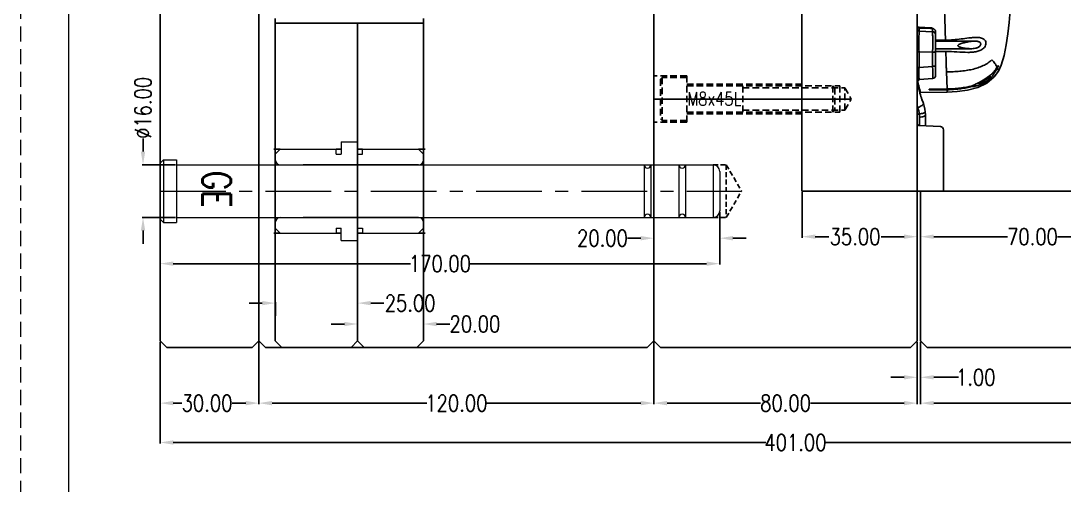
# Model space of a CAD drawing. Header units: millimetres. Extents: x 21466 to 22834, y -21631 to -20664.
# Drawn here: x 21465.5 to 21782.5, y -21172.4 to -21031.3 of the extents above; entities that cross this region are included whole.
import ezdxf

# ---------------------------------------------------------------- set-up
doc = ezdxf.new("R2010")
doc.units = ezdxf.units.MM
doc.header["$LTSCALE"] = 8
for name, pattern in [('CENTER', [2, 1.25, -0.25, 0.25, -0.25]), ('CENTER2', [1.125, 0.75, -0.125, 0.125, -0.125]), ('DASHED', [0.75, 0.5, -0.25]), ('HIDDEN', [0.375, 0.25, -0.125]), ('HIDDEN2', [0.1875, 0.125, -0.0625])]:
    doc.linetypes.add(name, pattern=pattern)
doc.layers.get('DEFPOINTS').update_dxf_attribs({"color": 6})
for name, color, linetype in [('A', 7, 'Continuous'), ('Cav-cor', 30, 'Continuous'), ('GE', 214, 'Continuous'), ('Layer3', 3, 'Continuous'), ('PRODUCT', 1, 'Continuous'), ('SCREW', 52, 'HIDDEN')]:
    doc.layers.add(name, color=color, linetype=linetype)
doc.layers.add('dim', color=3, linetype='Continuous', lineweight=15)
doc.layers.add('MBOM-ASSIS-LAYER', color=71, linetype='Continuous', lineweight=9)
doc.styles.add('ROMANC', font='RomanC.ttf', dxfattribs={"width": 0.8, "height": 7})
doc.styles.add('ROMANS', font='ROMANS.shx', dxfattribs={"height": 5, "bigfont": 'chineset.shx'})
doc.styles.get("Standard").update_dxf_attribs({"font": 'txt.shx', "width": 0.8, "bigfont": 'chineset.shx'})
doc.dimstyles.new('ISO-25', dxfattribs={"dimtxt": 5, "dimasz": 4, "dimexe": 0.3, "dimexo": 0.3, "dimtad": 0, "dimzin": 1, "dimdsep": 46, "dimtxsty": 'Standard', "dimcen": 0, "dimclrd": 3, "dimclre": 3, "dimclrt": 3, "dimazin": 0, "dimtfac": 1, "dimtofl": 0, "dimtmove": 0, "dimatfit": 0, "dimfxl": 0, "dimarcsym": 0})

# ---------------------------------------------------------------- blocks, each defined once
blk = doc.blocks.new('*D25732')
at = {"layer": 'DEFPOINTS', "color": 0}
for p in [(21657.84, -21128.53), (21737.84, -21128.53), (21737.84, -21147.45)]:
    blk.add_point(p, dxfattribs=at)
at = {"layer": 'dim', "color": 3, "lineweight": -2}
for p, q in [((21657.84, -21128.83), (21657.84, -21147.75)), ((21737.84, -21128.83), (21737.84, -21147.75)), ((21661.84, -21147.45), (21690.21, -21147.45)), ((21733.84, -21147.45), (21705.46, -21147.45))]:
    blk.add_line(p, q, dxfattribs=at)
at = {"layer": 'dim', "color": 3}
for points in [[(21661.84, -21146.78), (21661.84, -21148.12), (21657.84, -21147.45)], [(21733.84, -21148.12), (21733.84, -21146.78), (21737.84, -21147.45)]]:
    blk.add_solid(points, dxfattribs=at)
at = {"layer": 'dim', "color": 3, "insert": (21697.84, -21147.45), "char_height": 5, "attachment_point": 5}
blk.add_mtext('80.00', dxfattribs=at)
blk = doc.blocks.new('*D25733')
at = {"layer": 'DEFPOINTS', "color": 0}
for p in [(21507.84, -21128.53), (21537.84, -21128.53), (21537.84, -21147.45)]:
    blk.add_point(p, dxfattribs=at)
at = {"layer": 'dim', "color": 3, "lineweight": -2}
for p, q in [((21507.84, -21128.83), (21507.84, -21147.75)), ((21537.84, -21128.83), (21537.84, -21147.75)), ((21511.84, -21147.45), (21514.46, -21147.45)), ((21533.84, -21147.45), (21529.71, -21147.45))]:
    blk.add_line(p, q, dxfattribs=at)
at = {"layer": 'dim', "color": 3}
for points in [[(21511.84, -21146.78), (21511.84, -21148.12), (21507.84, -21147.45)], [(21533.84, -21148.12), (21533.84, -21146.78), (21537.84, -21147.45)]]:
    blk.add_solid(points, dxfattribs=at)
at = {"layer": 'dim', "color": 3, "insert": (21522.09, -21147.45), "char_height": 5, "attachment_point": 5}
blk.add_mtext('30.00', dxfattribs=at)
blk = doc.blocks.new('*D25734')
at = {"layer": 'DEFPOINTS', "color": 0}
for p in [(21567.84, -21116.88), (21587.84, -21115.86), (21587.84, -21123.41)]:
    blk.add_point(p, dxfattribs=at)
at = {"layer": 'dim', "color": 3, "lineweight": -2}
for p, q in [((21567.84, -21117.18), (21567.84, -21123.71)), ((21587.84, -21116.16), (21587.84, -21123.71)), ((21563.84, -21123.41), (21559.84, -21123.41)), ((21591.84, -21123.41), (21595.84, -21123.41))]:
    blk.add_line(p, q, dxfattribs=at)
at = {"layer": 'dim', "color": 3}
for points in [[(21563.84, -21124.08), (21563.84, -21122.75), (21567.84, -21123.41)], [(21591.84, -21122.75), (21591.84, -21124.08), (21587.84, -21123.41)]]:
    blk.add_solid(points, dxfattribs=at)
at = {"layer": 'dim', "color": 3, "insert": (21603.46, -21123.41), "char_height": 5, "attachment_point": 5}
blk.add_mtext('20.00', dxfattribs=at)
blk = doc.blocks.new('*D25735')
at = {"layer": 'DEFPOINTS', "color": 0}
for p in [(21537.84, -21128.53), (21657.84, -21128.53), (21657.84, -21147.45)]:
    blk.add_point(p, dxfattribs=at)
at = {"layer": 'dim', "color": 3, "lineweight": -2}
for p, q in [((21537.84, -21128.83), (21537.84, -21147.75)), ((21657.84, -21128.83), (21657.84, -21147.75)), ((21541.84, -21147.45), (21588.88, -21147.45)), ((21653.84, -21147.45), (21606.79, -21147.45))]:
    blk.add_line(p, q, dxfattribs=at)
at = {"layer": 'dim', "color": 3}
for points in [[(21541.84, -21146.78), (21541.84, -21148.12), (21537.84, -21147.45)], [(21653.84, -21148.12), (21653.84, -21146.78), (21657.84, -21147.45)]]:
    blk.add_solid(points, dxfattribs=at)
at = {"layer": 'dim', "color": 3, "insert": (21597.84, -21147.45), "char_height": 5, "attachment_point": 5}
blk.add_mtext('120.00', dxfattribs=at)
blk = doc.blocks.new('*D25736')
at = {"layer": 'DEFPOINTS', "color": 0}
for p in [(21738.84, -21128.53), (21858.84, -21128.53), (21858.84, -21147.45)]:
    blk.add_point(p, dxfattribs=at)
at = {"layer": 'dim', "color": 3, "lineweight": -2}
for p, q in [((21738.84, -21128.83), (21738.84, -21147.75)), ((21858.84, -21128.83), (21858.84, -21147.75)), ((21742.84, -21147.45), (21789.88, -21147.45)), ((21854.84, -21147.45), (21807.79, -21147.45))]:
    blk.add_line(p, q, dxfattribs=at)
at = {"layer": 'dim', "color": 3}
for points in [[(21742.84, -21146.78), (21742.84, -21148.12), (21738.84, -21147.45)], [(21854.84, -21148.12), (21854.84, -21146.78), (21858.84, -21147.45)]]:
    blk.add_solid(points, dxfattribs=at)
at = {"layer": 'dim', "color": 3, "insert": (21798.84, -21147.45), "char_height": 5, "attachment_point": 5}
blk.add_mtext('120.00', dxfattribs=at)
blk = doc.blocks.new('*D25739')
at = {"layer": 'DEFPOINTS', "color": 0}
for p in [(21702.84, -21083.03), (21737.84, -21083.03), (21702.84, -21096.87)]:
    blk.add_point(p, dxfattribs=at)
at = {"layer": 'dim', "color": 3, "lineweight": -2}
for p, q in [((21702.84, -21083.33), (21702.84, -21097.17)), ((21737.84, -21083.33), (21737.84, -21097.17)), ((21706.84, -21096.87), (21711, -21096.87)), ((21733.84, -21096.87), (21726.91, -21096.87))]:
    blk.add_line(p, q, dxfattribs=at)
at = {"layer": 'dim', "color": 3}
for points in [[(21706.84, -21096.2), (21706.84, -21097.54), (21702.84, -21096.87)], [(21733.84, -21097.54), (21733.84, -21096.2), (21737.84, -21096.87)]]:
    blk.add_solid(points, dxfattribs=at)
at = {"layer": 'dim', "color": 3, "insert": (21718.96, -21096.87), "char_height": 5, "attachment_point": 5}
blk.add_mtext('35.00', dxfattribs=at)
blk = doc.blocks.new('*D25740')
at = {"layer": 'DEFPOINTS', "color": 0}
for p in [(21738.84, -21083.03), (21808.84, -21083.03), (21808.84, -21096.87)]:
    blk.add_point(p, dxfattribs=at)
at = {"layer": 'dim', "color": 3, "lineweight": -2}
for p, q in [((21738.84, -21083.33), (21738.84, -21097.17)), ((21808.84, -21083.33), (21808.84, -21097.17)), ((21742.84, -21096.87), (21765.24, -21096.87)), ((21804.84, -21096.87), (21780.49, -21096.87))]:
    blk.add_line(p, q, dxfattribs=at)
at = {"layer": 'dim', "color": 3}
for points in [[(21742.84, -21096.2), (21742.84, -21097.54), (21738.84, -21096.87)], [(21804.84, -21097.54), (21804.84, -21096.2), (21808.84, -21096.87)]]:
    blk.add_solid(points, dxfattribs=at)
at = {"layer": 'dim', "color": 3, "insert": (21772.86, -21096.87), "char_height": 5, "attachment_point": 5}
blk.add_mtext('70.00', dxfattribs=at)
blk = doc.blocks.new('*D25741')
at = {"layer": 'DEFPOINTS', "color": 0}
for p in [(21737.84, -21128.53), (21738.84, -21128.53), (21737.84, -21139.6)]:
    blk.add_point(p, dxfattribs=at)
at = {"layer": 'dim', "color": 3, "lineweight": -2}
for p, q in [((21737.84, -21128.83), (21737.84, -21139.9)), ((21738.84, -21128.83), (21738.84, -21139.9)), ((21733.84, -21139.6), (21729.84, -21139.6)), ((21742.84, -21139.6), (21750.34, -21139.6))]:
    blk.add_line(p, q, dxfattribs=at)
at = {"layer": 'dim', "color": 3}
for points in [[(21733.84, -21140.27), (21733.84, -21138.94), (21737.84, -21139.6)], [(21742.84, -21138.94), (21742.84, -21140.27), (21738.84, -21139.6)]]:
    blk.add_solid(points, dxfattribs=at)
at = {"layer": 'dim', "color": 3, "insert": (21755.63, -21139.6), "char_height": 5, "attachment_point": 5}
blk.add_mtext('1.00', dxfattribs=at)
blk = doc.blocks.new('*D25742')
at = {"layer": 'DEFPOINTS', "color": 0}
for p in [(21507.84, -21128.53), (21908.84, -21128.53), (21507.84, -21159.41)]:
    blk.add_point(p, dxfattribs=at)
at = {"layer": 'dim', "color": 3, "lineweight": -2}
for p, q in [((21507.84, -21128.83), (21507.84, -21159.71)), ((21908.84, -21128.83), (21908.84, -21159.71)), ((21511.84, -21159.41), (21691.88, -21159.41)), ((21904.84, -21159.41), (21709.79, -21159.41))]:
    blk.add_line(p, q, dxfattribs=at)
at = {"layer": 'dim', "color": 3}
for points in [[(21511.84, -21158.75), (21511.84, -21160.08), (21507.84, -21159.41)], [(21904.84, -21160.08), (21904.84, -21158.75), (21908.84, -21159.41)]]:
    blk.add_solid(points, dxfattribs=at)
at = {"layer": 'dim', "color": 3, "insert": (21700.84, -21159.41), "char_height": 5, "attachment_point": 5}
blk.add_mtext('401.00', dxfattribs=at)
blk = doc.blocks.new('*D25743')
at = {"layer": 'DEFPOINTS', "color": 0}
for p in [(21567.84, -21117.06), (21542.84, -21121.22), (21567.84, -21121.22)]:
    blk.add_point(p, dxfattribs=at)
at = {"layer": 'dim', "color": 3, "lineweight": -2}
for p, q in [((21538.84, -21117.06), (21534.84, -21117.06)), ((21542.84, -21120.92), (21542.84, -21116.76)), ((21567.84, -21120.92), (21567.84, -21116.76)), ((21571.84, -21117.06), (21575.84, -21117.06))]:
    blk.add_line(p, q, dxfattribs=at)
at = {"layer": 'dim', "color": 3}
for points in [[(21538.84, -21117.73), (21538.84, -21116.39), (21542.84, -21117.06)], [(21571.84, -21116.39), (21571.84, -21117.73), (21567.84, -21117.06)]]:
    blk.add_solid(points, dxfattribs=at)
at = {"layer": 'dim', "color": 3, "insert": (21583.79, -21117.06), "char_height": 5, "attachment_point": 5}
blk.add_mtext('25.00', dxfattribs=at)
blk = doc.blocks.new('*D25782')
at = {"layer": 'DEFPOINTS', "color": 0}
for p in [(21502.64, -21075.03), (21512.84, -21075.03), (21512.84, -21091.03)]:
    blk.add_point(p, dxfattribs=at)
at = {"layer": 'dim', "color": 3, "lineweight": -2}
for p, q in [((21502.64, -21071.03), (21502.64, -21067.03)), ((21512.54, -21075.03), (21502.34, -21075.03)), ((21512.54, -21091.03), (21502.34, -21091.03)), ((21502.64, -21095.03), (21502.64, -21099.03))]:
    blk.add_line(p, q, dxfattribs=at)
at = {"layer": 'dim', "color": 3}
for points in [[(21501.97, -21071.03), (21503.31, -21071.03), (21502.64, -21075.03)], [(21503.31, -21095.03), (21501.97, -21095.03), (21502.64, -21091.03)]]:
    blk.add_solid(points, dxfattribs=at)
at = {"layer": 'dim', "color": 3, "insert": (21502.64, -21057.74), "char_height": 5, "attachment_point": 5, "rotation": 90}
blk.add_mtext('%%c16.00', dxfattribs=at)
blk = doc.blocks.new('*D25783')
at = {"layer": 'DEFPOINTS', "color": 0}
for p in [(21677.84, -21089.03), (21507.84, -21091.53), (21677.84, -21105.07)]:
    blk.add_point(p, dxfattribs=at)
at = {"layer": 'dim', "color": 3, "lineweight": -2}
for p, q in [((21677.84, -21089.33), (21677.84, -21105.37)), ((21507.84, -21091.83), (21507.84, -21105.37)), ((21511.84, -21105.07), (21583.88, -21105.07)), ((21673.84, -21105.07), (21601.79, -21105.07))]:
    blk.add_line(p, q, dxfattribs=at)
at = {"layer": 'dim', "color": 3}
for points in [[(21511.84, -21104.4), (21511.84, -21105.73), (21507.84, -21105.07)], [(21673.84, -21105.73), (21673.84, -21104.4), (21677.84, -21105.07)]]:
    blk.add_solid(points, dxfattribs=at)
at = {"layer": 'dim', "color": 3, "insert": (21592.84, -21105.07), "char_height": 5, "attachment_point": 5}
blk.add_mtext('170.00', dxfattribs=at)
blk = doc.blocks.new('*D25784')
at = {"layer": 'DEFPOINTS', "color": 0}
for p in [(21677.84, -21089.03), (21657.84, -21091.03), (21657.84, -21097.33)]:
    blk.add_point(p, dxfattribs=at)
at = {"layer": 'dim', "color": 3, "lineweight": -2}
for p, q in [((21677.84, -21089.33), (21677.84, -21097.63)), ((21657.84, -21091.33), (21657.84, -21097.63)), ((21653.84, -21097.33), (21649.84, -21097.33)), ((21681.84, -21097.33), (21685.84, -21097.33))]:
    blk.add_line(p, q, dxfattribs=at)
at = {"layer": 'dim', "color": 3}
for points in [[(21653.84, -21098), (21653.84, -21096.66), (21657.84, -21097.33)], [(21681.84, -21096.66), (21681.84, -21098), (21677.84, -21097.33)]]:
    blk.add_solid(points, dxfattribs=at)
at = {"layer": 'dim', "color": 3, "insert": (21642.21, -21097.33), "char_height": 5, "attachment_point": 5}
blk.add_mtext('20.00', dxfattribs=at)
blk = doc.blocks.new('20160823.084159')
at = {"layer": 'Cav-cor', "color": 241}
for p, q in [((-8.83, 225.99), (-8.83, -38.06)), ((-8.25, -8.71), (-8.41, -8.7)), ((-8.26, -9.93), (-8.26, -8.96)), ((-4.78, -9.13), (-8.26, -8.96)), ((-4.79, -8.88), (-8.25, -8.71)), ((-4.6, -9.14), (-4.78, -9.13)), ((-4.18, -9.16), (-4.6, -9.14)), ((-4.18, -10.09), (-4.18, -9.16)), ((-4.18, -10.09), (-8.26, -9.93)), ((-3.23, -23.3), (-3.23, -10.15)), ((-3.23, -12.68), (-0.25, -12.65)), ((-3.23, -12.93), (8.65, -12.93)), ((-3.23, -15.24), (7.4, -15.24)), ((-4.14, -16.31), (-8.28, -16.15)), ((-8.28, -20.97), (-8.28, -16.15)), ((-4.14, -20.6), (-4.14, -16.31)), ((-0.14, -16.1), (-3.23, -16.08)), ((-4.14, -20.6), (-8.28, -20.97)), ((15.83, -22.07), (14.55, -23.79)), ((15.62, -20.42), (15.91, -20.42)), ((16.7, -20.25), (15.83, -22.07)), ((15.83, -22.07), (15.83, -22.07)), ((-8.68, -25.07), (-8.71, -25.33)), ((-8.71, -25.31), (-8.71, -25.32)), ((-8.55, -24.84), (-8.68, -25.07)), ((-4.14, -24.29), (-8.17, -24.65)), ((-8.16, -24.65), (-8.16, -24.65)), ((-4.14, -24.29), (-4.14, -24.29)), ((0.06, -22.28), (0.23, -27.47)), ((14.55, -23.79), (12.34, -25.67)), ((12.76, -23.74), (13.42, -23.74)), ((14.09, -22.77), (14.45, -22.77)), ((-7.79, -28.56), (0.26, -28.49)), ((-5.16, -27.52), (0.24, -27.47)), ((-5.16, -27.75), (-5.16, -27.52)), ((0.23, -27.71), (-5.16, -27.75)), ((0.23, -27.71), (0.26, -28.49)), ((6.85, -26.75), (7.85, -26.75)), ((7.85, -26.75), (7.9, -26.75)), ((10.56, -25.75), (9.49, -25.75)), ((12.34, -25.67), (9.58, -27)), ((-8.83, -35.15), (-8.19, -35.09)), ((-6.33, -38.66), (-6.33, -35.35)), ((-8.36, -38.56), (-1.78, -38.9)), ((-0.83, -58.53), (-0.83, -39.9))]:
    blk.add_line(p, q, dxfattribs=at)
for points in [[(20.05, 10.47), (19.99, 8.59), (19.82, 4.29), (19.62, 0.22), (19.39, -3.61), (19.09, -7.26), (18.71, -10.76), (18.22, -14.11), (17.59, -17.27), (16.7, -20.25)], [(-8.16, -24.65), (-8.34, -24.69), (-8.55, -24.84)], [(9.58, -27), (6.44, -27.82), (3.33, -28.29), (0.26, -28.49)]]:
    blk.add_lwpolyline(points, dxfattribs=at)
for centre, radius, start, end in [((-8.38, -8.19), 0.507, 238.1287, 267.0834), ((23.41, -10.38), 31.86, 176.9778, 177.3749), ((-8.23, -8.35), 0.606, 255.5326, 267.0904), ((26.42, -10.53), 31.25, 176.9738, 177.4309), ((-4.86, -10.39), 1.51, 84.9231, 87.1043), ((-4.86, -10.41), 1.53, 69.8266, 84.9149), ((-4.86, -10.4), 1.52, 52.5985, 69.7726), ((11.2, -22.76), 4.63, 24.6309, 27.2832), ((5.63, -15.7), 11.05, 332.3771, 334.6982), ((5.77, -15.8), 11.14, 331.3753, 332.4951), ((5.59, -15.71), 11.34, 332.4946, 333.4297), ((5.26, -15.54), 11.72, 333.4366, 335.3874), ((9.06, -23.05), 17.91, 186.308, 187.3055), ((12.01, -21.87), 20.9, 188.6539, 189.5856), ((-4.23, -23.3), 1, 275.0828, 0), ((0, 0), 27.71, 270.4843, 271.8298), ((6.62, -16.56), 10.29, 293.2324, 295.5898), ((-7.79, -29.06), 0.503, 90.5013, 120.0311), ((66.54, -4.84), 78.3, 199.0392, 199.6329), ((81.6, -0.03), 96.12, 199.8084, 200.1329), ((-16.19, -35.87), 8.03, 5.5684, 20.0947), ((-16.33, -35.35), 10, 0, 20.1239), ((-20.39, -36.21), 12.25, 0.7031, 5.224), ((-529.19, -42.5), 521.08, 0.5121, 0.7088), ((-8.33, -38.06), 0.5, 180, 267), ((-1.83, -39.9), 1, 0, 87)]:
    blk.add_arc(centre, radius, start, end, dxfattribs=at)
for points, knots in [([(-0.25, -12.65), (-0.32, -10.25), (-0.51, -4.01), (-0.8, 6.03), (-1.02, 13.68), (-1.14, 17.49)], [0, 0, 0, 0, 0.239211, 0.620484, 1, 1, 1, 1]), ([(-8.38, -8.94), (-8.51, -8.91), (-8.74, -8.75), (-8.83, -8.49), (-8.83, -8.36)], [0, 0, 0, 0, 0.501067, 1, 1, 1, 1]), ([(-8.83, -9.33), (-8.83, -9.48), (-8.71, -9.79), (-8.41, -9.92), (-8.26, -9.93)], [0, 0, 0, 0, 0.498318, 1, 1, 1, 1]), ([(-3.23, -10.15), (-3.23, -10.03), (-3.28, -9.77), (-3.49, -9.45), (-3.8, -9.23), (-4.05, -9.17), (-4.18, -9.16)], [0, 0, 0, 0, 0.248894, 0.498447, 0.748886, 1, 1, 1, 1]), ([(-8.28, -16.15), (-8.29, -15.45), (-8.3, -14.11), (-8.3, -12.49), (-8.29, -11.35), (-8.28, -10.71), (-8.27, -10.25), (-8.27, -10.01), (-8.26, -9.93)], [0, 0, 0, 0, 0.336445, 0.649925, 0.780179, 0.884742, 0.959064, 1, 1, 1, 1]), ([(-4.14, -16.31), (-4.13, -15.62), (-4.13, -14.58), (-4.12, -13.23), (-4.12, -12.31), (-4.13, -11.51), (-4.14, -10.87), (-4.16, -10.41), (-4.17, -10.17), (-4.18, -10.09)], [0, 0, 0, 0, 0.335968, 0.499097, 0.649163, 0.779456, 0.884183, 0.958758, 1, 1, 1, 1]), ([(-3.36, -10.59), (-3.44, -10.45), (-3.68, -10.2), (-4.01, -10.09), (-4.18, -10.09)], [0, 0, 0, 0, 0.498939, 1, 1, 1, 1]), ([(-0.25, -12.65), (0.55, -12.64), (2.15, -12.56), (4.51, -12.28), (6.45, -12.02), (7.98, -11.86), (8.73, -11.83), (9.11, -11.83)], [0, 0, 0, 0, 0.255695, 0.509717, 0.759558, 0.88146, 1, 1, 1, 1]), ([(9.11, -11.83), (9.53, -11.83), (10.17, -11.86), (10.97, -12.08), (11.51, -12.37), (11.93, -12.85), (12.09, -13.51), (11.97, -14.22), (11.61, -14.84), (11.12, -15.33), (10.36, -15.81), (9.28, -16.15), (7.94, -16.32), (7.04, -16.35), (6.58, -16.35)], [0, 0, 0, 0, 0.12103, 0.178561, 0.234617, 0.291803, 0.354486, 0.422419, 0.489975, 0.554845, 0.617878, 0.742728, 0.869896, 1, 1, 1, 1]), ([(8.65, -12.93), (8.26, -12.93), (7.68, -12.98), (6.91, -13.1), (6.33, -13.21), (5.74, -13.34), (5.15, -13.49), (4.57, -13.67), (4.09, -13.84), (3.77, -14.01), (3.61, -14.13), (3.53, -14.24), (3.52, -14.34), (3.55, -14.41), (3.6, -14.47), (3.67, -14.54), (3.78, -14.61), (3.91, -14.67), (4.05, -14.73), (4.24, -14.79), (4.48, -14.87), (4.77, -14.94), (5.16, -15.02), (5.64, -15.11), (6.23, -15.18), (6.81, -15.23), (7.21, -15.24), (7.4, -15.24)], [0, 0, 0, 0, 0.120968, 0.182853, 0.245409, 0.308505, 0.372037, 0.43593, 0.500124, 0.532331, 0.54847, 0.5645, 0.572451, 0.580309, 0.588195, 0.596017, 0.611686, 0.627378, 0.643081, 0.658784, 0.690172, 0.72152, 0.752812, 0.815176, 0.877199, 0.938821, 1, 1, 1, 1]), ([(7.4, -15.24), (7.65, -15.24), (8.15, -15.22), (8.77, -15.13), (9.24, -15.01), (9.59, -14.87), (9.93, -14.69), (10.23, -14.45), (10.42, -14.17), (10.49, -13.92), (10.48, -13.72), (10.42, -13.54), (10.28, -13.35), (10.04, -13.18), (9.71, -13.05), (9.37, -12.98), (9.01, -12.94), (8.77, -12.93), (8.65, -12.93)], [0, 0, 0, 0, 0.126894, 0.252697, 0.315455, 0.378379, 0.441902, 0.506714, 0.573402, 0.607216, 0.640088, 0.671463, 0.701519, 0.759769, 0.818248, 0.877744, 0.938358, 1, 1, 1, 1]), ([(-8.83, -16.31), (-8.83, -16.28), (-8.79, -16.25), (-8.74, -16.22), (-8.64, -16.19), (-8.49, -16.16), (-8.35, -16.15), (-8.28, -16.15)], [0, 0, 0, 0, 0.117755, 0.212437, 0.33259, 0.63852, 1, 1, 1, 1]), ([(-3.23, -16.06), (-3.23, -16.09), (-3.29, -16.15), (-3.39, -16.2), (-3.55, -16.25), (-3.81, -16.3), (-4.02, -16.31), (-4.14, -16.31)], [0, 0, 0, 0, 0.117754, 0.212436, 0.332589, 0.638519, 1, 1, 1, 1]), ([(6.58, -16.35), (5.47, -16.35), (3.23, -16.21), (0.99, -16.1), (-0.14, -16.1)], [0, 0, 0, 0, 0.494625, 1, 1, 1, 1]), ([(0.06, -22.28), (0.04, -21.82), (-0.02, -19.76), (-0.09, -17.7), (-0.14, -16.1)], [0, 0, 0, 0, 0.219708, 1, 1, 1, 1]), ([(13.87, -18.63), (13.49, -18.99), (12.65, -19.65), (11.2, -20.44), (9.6, -21.07), (7.86, -21.55), (6, -21.88), (4.06, -22.11), (2.07, -22.24), (0.73, -22.27), (0.06, -22.28)], [0, 0, 0, 0, 0.10774, 0.219232, 0.336757, 0.460711, 0.59064, 0.725068, 0.861982, 1, 1, 1, 1]), ([(13.87, -18.63), (14.19, -18.99), (14.7, -19.63), (15.16, -20.33), (15.32, -20.64)], [0, 0, 0, 0, 0.573486, 1, 1, 1, 1]), ([(-8.83, -21.12), (-8.83, -21.1), (-8.79, -21.07), (-8.74, -21.04), (-8.64, -21.01), (-8.49, -20.98), (-8.35, -20.97), (-8.28, -20.97)], [0, 0, 0, 0, 0.117754, 0.212436, 0.332589, 0.638519, 1, 1, 1, 1]), ([(-8.3, -24.16), (-8.3, -23.72), (-8.3, -22.66), (-8.29, -21.6), (-8.28, -20.97)], [0, 0, 0, 0, 0.410807, 1, 1, 1, 1]), ([(-3.23, -20.34), (-3.23, -20.38), (-3.29, -20.44), (-3.39, -20.49), (-3.55, -20.54), (-3.81, -20.58), (-4.02, -20.6), (-4.14, -20.6)], [0, 0, 0, 0, 0.117754, 0.212436, 0.332589, 0.638519, 1, 1, 1, 1]), ([(-4.14, -24.29), (-4.14, -24.29), (-4.14, -24.29), (-4.14, -24.27), (-4.13, -24.25), (-4.13, -24.21), (-4.13, -24.13), (-4.13, -24.02), (-4.12, -23.87), (-4.12, -23.69), (-4.12, -23.49), (-4.12, -23.16), (-4.12, -22.69), (-4.13, -22.05), (-4.13, -21.35), (-4.14, -20.86), (-4.14, -20.6)], [0, 0, 0, 0, 0.001381, 0.004876, 0.010585, 0.018513, 0.040992, 0.072198, 0.111927, 0.159928, 0.215875, 0.279403, 0.427439, 0.600064, 0.792637, 1, 1, 1, 1]), ([(13.98, -22.9), (14.26, -22.59), (14.79, -21.92), (15.22, -21.19), (15.42, -20.82)], [0, 0, 0, 0, 0.499969, 1, 1, 1, 1]), ([(15.56, -21.13), (15.6, -21.25), (15.68, -21.45), (15.78, -21.73), (15.84, -21.91), (15.85, -22.02), (15.84, -22.06), (15.83, -22.07)], [0, 0, 0, 0, 0.384816, 0.672197, 0.877519, 0.948596, 1, 1, 1, 1]), ([(-8.83, -24.67), (-8.82, -24.59), (-8.76, -24.42), (-8.63, -24.29), (-8.55, -24.25)], [0, 0, 0, 0, 0.488062, 1, 1, 1, 1]), ([(-8.77, -24.85), (-8.78, -24.84), (-8.79, -24.8), (-8.8, -24.75), (-8.81, -24.72)], [0, 0, 0, 0, 0.241754, 1, 1, 1, 1]), ([(-8.74, -25.01), (-8.74, -25), (-8.75, -24.95), (-8.76, -24.89), (-8.77, -24.85)], [0, 0, 0, 0, 0.237008, 1, 1, 1, 1]), ([(-8.74, -25.01), (-8.75, -24.92), (-8.72, -24.71), (-8.58, -24.55), (-8.5, -24.49)], [0, 0, 0, 0, 0.493893, 1, 1, 1, 1]), ([(-6.94, -31.91), (-7.09, -31.5), (-7.47, -30.45), (-8.11, -28.52), (-8.51, -26.72), (-8.68, -25.56), (-8.71, -25.33)], [0, 0, 0, 0, 0.19068, 0.48798, 0.896367, 1, 1, 1, 1]), ([(-7.79, -28.56), (-7.79, -28.56), (-7.81, -28.52), (-7.81, -28.5), (-7.83, -28.43), (-7.86, -28.36), (-7.89, -28.27), (-7.94, -28.11), (-8.02, -27.84), (-8.14, -27.42), (-8.29, -26.86), (-8.45, -26.15), (-8.55, -25.63), (-8.59, -25.35)], [0, 0, 0, 0, 0.00538, 0.019541, 0.039359, 0.06311, 0.091252, 0.124652, 0.214881, 0.345596, 0.520133, 0.738476, 1, 1, 1, 1]), ([(-8.21, -24.38), (-8.21, -24.37), (-8.23, -24.29), (-8.27, -24.21), (-8.3, -24.16)], [0, 0, 0, 0, 0.216621, 1, 1, 1, 1]), ([(-8.16, -24.65), (-8.17, -24.65), (-8.17, -24.64), (-8.17, -24.63), (-8.17, -24.61), (-8.18, -24.58), (-8.19, -24.54), (-8.2, -24.48), (-8.2, -24.42), (-8.21, -24.38)], [0, 0, 0, 0, 0.017109, 0.064854, 0.143803, 0.253956, 0.39501, 0.566609, 1, 1, 1, 1]), ([(10.31, -25.31), (9.92, -25.53), (9.34, -25.83), (8.57, -26.2), (8.2, -26.38), (8.03, -26.47)], [0, 0, 0, 0, 0.520501, 0.769778, 1, 1, 1, 1]), ([(13.13, -23.47), (12.68, -23.79), (11.76, -24.44), (10.81, -25.04), (10.31, -25.31)], [0, 0, 0, 0, 0.491685, 1, 1, 1, 1]), ([(13.42, -23.74), (13.41, -23.74), (13.37, -23.74), (13.27, -23.78), (13.13, -23.85), (12.95, -23.96), (12.74, -24.1), (12.53, -24.24), (12.3, -24.39), (12.08, -24.55), (11.85, -24.7), (11.62, -24.86), (11.39, -25.02), (11.17, -25.17), (10.98, -25.3), (10.84, -25.4), (10.75, -25.47), (10.66, -25.54), (10.58, -25.6), (10.53, -25.65), (10.51, -25.69), (10.5, -25.71), (10.5, -25.73), (10.51, -25.74), (10.53, -25.74), (10.55, -25.75), (10.56, -25.75)], [0, 0, 0, 0, 0.014355, 0.033666, 0.08385, 0.144735, 0.212331, 0.284165, 0.358653, 0.434722, 0.511586, 0.588593, 0.665123, 0.740446, 0.813463, 0.848528, 0.882049, 0.913316, 0.941048, 0.963241, 0.971455, 0.977612, 0.982175, 0.986622, 0.992445, 1, 1, 1, 1]), ([(10.56, -25.75), (10.61, -25.75), (10.74, -25.72), (10.93, -25.66), (11.14, -25.57), (11.45, -25.43), (11.84, -25.22), (12.23, -24.98), (12.53, -24.76), (12.75, -24.59), (12.95, -24.41), (13.12, -24.26), (13.23, -24.14), (13.31, -24.05), (13.38, -23.96), (13.43, -23.89), (13.46, -23.83), (13.48, -23.78), (13.46, -23.74), (13.44, -23.74), (13.42, -23.74)], [0, 0, 0, 0, 0.044059, 0.101479, 0.165672, 0.233897, 0.377821, 0.528003, 0.604377, 0.68083, 0.75635, 0.829107, 0.863466, 0.895638, 0.924697, 0.94951, 0.968858, 0.982055, 0.990532, 1, 1, 1, 1]), ([(11.06, -25.84), (11.24, -25.75), (11.98, -25.37), (12.66, -24.9), (13.13, -24.5)], [0, 0, 0, 0, 0.245825, 1, 1, 1, 1]), ([(13.98, -22.9), (13.85, -22.98), (13.56, -23.17), (13.28, -23.37), (13.13, -23.47)], [0, 0, 0, 0, 0.460617, 1, 1, 1, 1]), ([(13.13, -24.5), (13.18, -24.46), (13.37, -24.29), (13.56, -24.11), (13.69, -23.97)], [0, 0, 0, 0, 0.253222, 1, 1, 1, 1]), ([(13.69, -23.97), (13.72, -23.93), (13.85, -23.8), (13.97, -23.66), (14.05, -23.55)], [0, 0, 0, 0, 0.258537, 1, 1, 1, 1]), ([(14.05, -23.55), (14.14, -23.44), (14.29, -23.24), (14.41, -23.02), (14.44, -22.92)], [0, 0, 0, 0, 0.5777, 1, 1, 1, 1]), ([(14.44, -22.92), (14.45, -22.89), (14.46, -22.84), (14.46, -22.79), (14.45, -22.77)], [0, 0, 0, 0, 0.592389, 1, 1, 1, 1]), ([(0.24, -27.47), (0.9, -27.47), (2.21, -27.41), (4.17, -27.22), (6.11, -26.92), (7.39, -26.64), (8.03, -26.47)], [0, 0, 0, 0, 0.250201, 0.500331, 0.750309, 1, 1, 1, 1]), ([(7.85, -26.75), (7.29, -26.9), (6.14, -27.14), (4.4, -27.42), (2.65, -27.6), (1.47, -27.67), (0.88, -27.69)], [0, 0, 0, 0, 0.249728, 0.499698, 0.749809, 1, 1, 1, 1]), ([(7.9, -26.75), (7.92, -26.75), (7.99, -26.75), (8.06, -26.74), (8.12, -26.74)], [0, 0, 0, 0, 0.23033, 1, 1, 1, 1]), ([(8.12, -26.74), (8.15, -26.73), (8.26, -26.72), (8.38, -26.7), (8.47, -26.69)], [0, 0, 0, 0, 0.239891, 1, 1, 1, 1]), ([(8.47, -26.69), (8.83, -26.62), (9.58, -26.43), (10.31, -26.17), (10.68, -26.01)], [0, 0, 0, 0, 0.485259, 1, 1, 1, 1]), ([(-6.94, -31.91), (-6.91, -31.99), (-7, -32.16), (-7.17, -32.32), (-7.47, -32.56), (-7.96, -32.84), (-8.4, -33.02), (-8.64, -33.11)], [0, 0, 0, 0, 0.119722, 0.216202, 0.337946, 0.644375, 1, 1, 1, 1]), ([(-6.38, -34.38), (-6.37, -34.46), (-6.48, -34.59), (-6.67, -34.71), (-7, -34.85), (-7.51, -34.99), (-7.95, -35.06), (-8.19, -35.09)], [0, 0, 0, 0, 0.119011, 0.214376, 0.334895, 0.64026, 1, 1, 1, 1]), ([(-6.33, -35.35), (-6.33, -35.39), (-6.36, -35.49), (-6.47, -35.62), (-6.64, -35.73), (-6.86, -35.84), (-7.13, -35.92), (-7.56, -36.02), (-7.91, -36.05), (-8.14, -36.06)], [0, 0, 0, 0, 0.065398, 0.14384, 0.241884, 0.360954, 0.499838, 0.655607, 1, 1, 1, 1]), ([(-8.12, -38.58), (-8.12, -38.52), (-8.12, -38.28), (-8.12, -38.03), (-8.12, -37.85)], [0, 0, 0, 0, 0.243952, 1, 1, 1, 1])]:
    blk.add_open_spline(points, degree=3, knots=knots, dxfattribs=at)
for points in [[(-8.65, -8.62), (-8.72, -8.58), (-8.77, -8.53), (-8.81, -8.47)], [(-3.23, -11.07), (-3.23, -10.91), (-3.28, -10.74), (-3.36, -10.59)], [(15.55, -21.14), (15.24, -21.71), (14.87, -22.27), (14.45, -22.77)], [(-8.55, -24.25), (-8.48, -24.2), (-8.39, -24.17), (-8.3, -24.15)], [(-8.5, -24.49), (-8.42, -24.43), (-8.31, -24.4), (-8.21, -24.38)]]:
    blk.add_open_spline(points, degree=3, dxfattribs=at)
blk = doc.blocks.new('20100617.142056')
at = {"layer": 'MBOM-ASSIS-LAYER', "linetype": 'DASHED'}
blk.add_line((-1189, 0), (-1189, 841), dxfattribs=at)
at = {"layer": 'MBOM-ASSIS-LAYER'}
blk.add_line((-1176.3, 12.7), (-1176.3, 828.3), dxfattribs=at)

msp = doc.modelspace()

# ---------------------------------------------------------------- linework, layer by layer
for p, q in [((21507.836, -20732.532), (21507.836, -21128.532)), ((21537.836, -20732.532), (21537.836, -21128.532)), ((21657.836, -20785.032), (21657.836, -21128.532)), ((21542.836, -21030.532), (21542.836, -21128.532)), ((21587.836, -21032.032), (21542.836, -21032.032)), ((21567.836, -21032.032), (21567.836, -21128.532)), ((21587.836, -21030.532), (21587.836, -21128.532)), ((21737.836, -21083.032), (21737.836, -21128.532)), ((21738.836, -21128.532), (21738.836, -21083.032)), ((21509.836, -21130.532), (21507.836, -21128.532)), ((21535.836, -21130.532), (21509.836, -21130.532)), ((21537.836, -21128.532), (21535.836, -21130.532)), ((21537.836, -21128.532), (21535.836, -21130.532)), ((21539.836, -21130.532), (21537.836, -21128.532)), ((21537.836, -21128.532), (21539.836, -21130.532)), ((21655.836, -21130.532), (21539.836, -21130.532)), ((21565.836, -21130.532), (21539.836, -21130.532)), ((21542.836, -21128.532), (21544.836, -21130.532)), ((21567.836, -21128.532), (21565.836, -21130.532)), ((21569.836, -21130.532), (21567.836, -21128.532)), ((21569.836, -21130.532), (21585.836, -21130.532)), ((21587.836, -21128.532), (21585.836, -21130.532)), ((21657.836, -21128.532), (21655.836, -21130.532)), ((21657.836, -21128.532), (21659.836, -21130.532)), ((21735.836, -21130.532), (21659.836, -21130.532)), ((21737.836, -21128.532), (21735.836, -21130.532)), ((21740.836, -21130.532), (21738.836, -21128.532)), ((21740.836, -21130.532), (21856.836, -21130.532))]:
    msp.add_line(p, q)
at = {"linetype": 'HIDDEN'}
for p, q in [((21667.836, -21048.032), (21657.836, -21048.032)), ((21667.836, -21048.032), (21667.836, -21062.032)), ((21667.836, -21050.532), (21702.836, -21050.532)), ((21667.836, -21059.532), (21702.836, -21059.532)), ((21667.836, -21062.032), (21657.836, -21062.032))]:
    msp.add_line(p, q, dxfattribs=at)
at = {"linetype": 'HIDDEN', "ltscale": 0.75}
for p, q in [((21675.836, -21075.032), (21679.836, -21075.032)), ((21679.836, -21075.032), (21679.836, -21091.032)), ((21679.836, -21075.032), (21684.455, -21083.032)), ((21679.836, -21091.032), (21684.455, -21083.032)), ((21675.836, -21091.032), (21679.836, -21091.032))]:
    msp.add_line(p, q, dxfattribs=at)
at = {"layer": 'A'}
for p, q in [((21544.336, -21070.282), (21542.336, -21070.282)), ((21562.836, -21070.282), (21561.336, -21070.282)), ((21567.836, -21070.282), (21569.336, -21070.282)), ((21586.336, -21070.282), (21588.336, -21070.282)), ((21544.336, -21095.782), (21542.336, -21095.782)), ((21562.836, -21095.782), (21561.336, -21095.782)), ((21567.836, -21095.782), (21569.336, -21095.782)), ((21586.336, -21095.782), (21588.336, -21095.782))]:
    msp.add_line(p, q, dxfattribs=at)
at = {"layer": 'Cav-cor', "color": 241}
for p, q in [((21702.836, -20778.032), (21702.836, -21083.032)), ((21737.836, -20778.032), (21737.836, -21083.032)), ((21808.836, -21083.032), (21702.836, -21083.032))]:
    msp.add_line(p, q, dxfattribs=at)
at = {"layer": 'GE', "lineweight": 13}
for p, q in [((21542.836, -21071.782), (21544.336, -21070.282)), ((21544.336, -21070.282), (21561.336, -21070.282)), ((21561.336, -21071.782), (21561.336, -21070.282)), ((21562.836, -21068.032), (21567.836, -21068.032)), ((21562.836, -21068.032), (21562.836, -21071.782)), ((21567.836, -21068.032), (21567.836, -21071.782)), ((21569.336, -21070.282), (21586.336, -21070.282)), ((21569.336, -21071.782), (21569.336, -21070.282)), ((21587.836, -21071.782), (21586.336, -21070.282)), ((21542.836, -21075.032), (21542.836, -21071.782)), ((21561.336, -21071.782), (21562.836, -21071.782)), ((21567.836, -21071.782), (21569.336, -21071.782)), ((21587.836, -21075.032), (21587.836, -21071.782)), ((21507.836, -21074.532), (21508.836, -21073.532)), ((21507.836, -21074.532), (21507.836, -21091.532)), ((21508.836, -21073.532), (21508.836, -21092.532)), ((21508.836, -21073.532), (21512.836, -21073.532)), ((21512.836, -21073.532), (21512.836, -21092.532)), ((21512.836, -21075.032), (21675.836, -21075.032)), ((21586.336, -21075.032), (21551.336, -21075.032)), ((21654.922, -21075.032), (21654.922, -21091.032)), ((21656.922, -21075.032), (21656.922, -21091.032)), ((21665.412, -21075.032), (21665.412, -21091.032)), ((21667.412, -21075.032), (21667.412, -21091.032)), ((21675.836, -21075.032), (21675.836, -21091.032)), ((21677.836, -21077.032), (21677.836, -21089.032)), ((21508.836, -21092.532), (21507.836, -21091.532)), ((21508.836, -21092.532), (21512.836, -21092.532)), ((21512.836, -21091.032), (21675.836, -21091.032)), ((21542.836, -21091.032), (21542.836, -21094.282)), ((21586.336, -21091.032), (21551.336, -21091.032)), ((21587.836, -21091.032), (21587.836, -21094.282)), ((21542.836, -21094.282), (21544.336, -21095.782)), ((21561.336, -21094.282), (21562.836, -21094.282)), ((21561.336, -21094.282), (21561.336, -21095.782)), ((21562.836, -21098.032), (21562.836, -21094.282)), ((21567.836, -21098.032), (21567.836, -21094.282)), ((21567.836, -21094.282), (21569.336, -21094.282)), ((21569.336, -21094.282), (21569.336, -21095.782)), ((21587.836, -21094.282), (21586.336, -21095.782)), ((21544.336, -21095.782), (21561.336, -21095.782)), ((21562.836, -21098.032), (21567.836, -21098.032)), ((21569.336, -21095.782), (21586.336, -21095.782))]:
    msp.add_line(p, q, dxfattribs=at)
at = {"layer": 'GE', "linetype": 'HIDDEN2', "lineweight": 13}
for p, q in [((21542.836, -21091.032), (21542.836, -21075.032)), ((21587.836, -21091.032), (21587.836, -21075.032))]:
    msp.add_line(p, q, dxfattribs=at)
at = {"layer": 'GE', "linetype": 'CENTER', "lineweight": 13, "ltscale": 2}
msp.add_line((21507.836, -21083.032), (21684.455, -21083.032), dxfattribs=at)
at = {"layer": 'GE', "lineweight": 13}
for centre, radius, start, end in [((21544.336, -21073.532), 1.5, 180, 270), ((21586.336, -21073.532), 1.5, 270, 0), ((21655.922, -21075.032), 1, 180, 0), ((21666.412, -21075.032), 1, 180, 0), ((21675.836, -21077.032), 2, 0, 90), ((21675.836, -21089.032), 2, 270, 0), ((21544.336, -21092.532), 1.5, 90, 180), ((21586.336, -21092.532), 1.5, 0, 90), ((21655.922, -21091.032), 1, 0, 180), ((21666.412, -21091.032), 1, 0, 180)]:
    msp.add_arc(centre, radius, start, end, dxfattribs=at)
at = {"layer": 'SCREW'}
for p, q in [((21660.336, -21048.532), (21659.836, -21049.032)), ((21659.836, -21049.032), (21659.836, -21061.032)), ((21660.336, -21048.532), (21660.336, -21061.532)), ((21667.836, -21048.532), (21660.336, -21048.532)), ((21667.836, -21051.032), (21714.336, -21051.032)), ((21684.836, -21051.032), (21684.836, -21059.032)), ((21712.211, -21051.032), (21712.211, -21059.032)), ((21712.836, -21051.657), (21712.211, -21051.032)), ((21714.336, -21051.032), (21714.336, -21059.032)), ((21684.836, -21051.657), (21715.836, -21051.657)), ((21712.836, -21051.657), (21712.836, -21058.407)), ((21715.836, -21051.657), (21717.785, -21055.032)), ((21715.836, -21058.407), (21715.836, -21051.657)), ((21715.836, -21058.407), (21717.785, -21055.032)), ((21667.836, -21059.032), (21714.336, -21059.032)), ((21684.836, -21058.407), (21715.836, -21058.407)), ((21712.836, -21058.407), (21712.211, -21059.032)), ((21660.336, -21061.532), (21659.836, -21061.032)), ((21667.836, -21061.532), (21660.336, -21061.532))]:
    msp.add_line(p, q, dxfattribs=at)
at = {"layer": 'SCREW', "linetype": 'CENTER2', "ltscale": 10}
msp.add_line((21657.836, -21055.032), (21717.785, -21055.032), dxfattribs=at)

# ---------------------------------------------------------------- block references
at = {"layer": 'MBOM-ASSIS-LAYER', "xscale": 1.150852575445146, "yscale": 1.150852575445146, "zscale": 1.150852575445146}
msp.add_blockref('20100617.142056', (22833.894, -21631.404), dxfattribs=at)
at = {"layer": 'PRODUCT'}
msp.add_blockref('20160823.084159', (21746.667, -21024.502), dxfattribs=at)

# ---------------------------------------------------------------- texts
at = {"layer": 'GE', "lineweight": 13, "style": 'ROMANS', "width": 0.75}
msp.add_text('GE', height=8.6854, rotation=270, dxfattribs=at).set_placement((21520.67, -21076.858))
at = {"layer": 'Layer3', "style": 'ROMANC', "width": 0.8}
msp.add_text('M8x45L', height=4.0648, dxfattribs=at).set_placement((21667.952, -21057))

# ---------------------------------------------------------------- dimensions: what is measured, and where the dimension line sits
at = {"layer": 'dim'}
dim = msp.add_linear_dim(base=(21502.639, -21075.032), p1=(21512.836, -21091.032), p2=(21512.836, -21075.032), angle=270, text='%%c<>', dimstyle='ISO-25', dxfattribs=at)
dim.commit()
dim.dimension.update_dxf_attribs({"geometry": '*D25782', "text_midpoint": (21502.639, -21057.741)})
for base, p1, p2, picture, middle in [((21702.836, -21096.869), (21737.836, -21083.032), (21702.836, -21083.032), '*D25739', (21718.955, -21096.869)), ((21808.836, -21096.869), (21738.836, -21083.032), (21808.836, -21083.032), '*D25740', (21772.862, -21096.869)), ((21587.836, -21123.413), (21567.836, -21116.876), (21587.836, -21115.858), '*D25734', (21603.461, -21123.413)), ((21507.836, -21159.415), (21908.836, -21128.532), (21507.836, -21128.532), '*D25742', (21700.836, -21159.415)), ((21737.836, -21139.604), (21738.836, -21128.532), (21737.836, -21128.532), '*D25741', (21755.628, -21139.604))]:
    dim = msp.add_linear_dim(base=base, p1=p1, p2=p2, dimstyle='ISO-25', dxfattribs=at)
    dim.commit()
    dim.dimension.update_dxf_attribs({"geometry": picture, "text_midpoint": middle, "dimtype": 160})
for base, p1, p2, angle, picture, middle in [((21677.836, -21105.066), (21507.836, -21091.532), (21677.836, -21089.032), 0, '*D25783', (21592.836, -21105.066)), ((21657.836, -21147.45), (21537.836, -21128.532), (21657.836, -21128.532), 180, '*D25735', (21597.836, -21147.45)), ((21737.836, -21147.45), (21657.836, -21128.532), (21737.836, -21128.532), 180, '*D25732', (21697.836, -21147.45)), ((21858.836, -21147.45), (21738.836, -21128.532), (21858.836, -21128.532), 180, '*D25736', (21798.836, -21147.45))]:
    dim = msp.add_linear_dim(base=base, p1=p1, p2=p2, angle=angle, dimstyle='ISO-25', dxfattribs=at)
    dim.commit()
    dim.dimension.update_dxf_attribs({"geometry": picture, "text_midpoint": middle})
for base, p1, p2, picture, middle in [((21657.836, -21097.33), (21677.836, -21089.032), (21657.836, -21091.032), '*D25784', (21642.211, -21097.33)), ((21567.836, -21117.059), (21542.836, -21121.217), (21567.836, -21121.217), '*D25743', (21583.795, -21117.059))]:
    dim = msp.add_linear_dim(base=base, p1=p1, p2=p2, dimstyle='ISO-25', dxfattribs=at)
    dim.commit()
    dim.dimension.update_dxf_attribs({"geometry": picture, "text_midpoint": middle})
dim = msp.add_linear_dim(base=(21537.836, -21147.45), p1=(21507.836, -21128.532), p2=(21537.836, -21128.532), angle=180, dimstyle='ISO-25', dxfattribs=at)
dim.commit()
dim.dimension.update_dxf_attribs({"geometry": '*D25733', "text_midpoint": (21522.089, -21147.45), "dimtype": 160})

doc.saveas('drawing.dxf')
